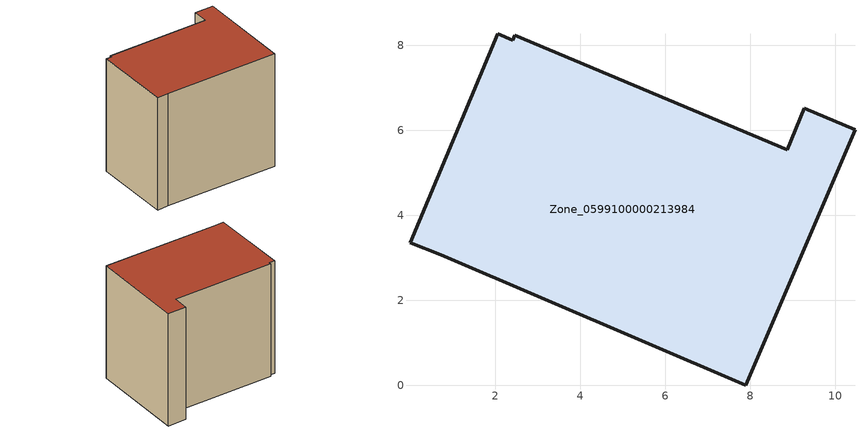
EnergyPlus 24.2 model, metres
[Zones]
Zone_0599100000213984
 floor ground (C_G): 2.42,8.12 2.47,8.23 8.87,5.54 9.28,6.51 10.47,6.01 7.9,0 0.72,3.06 0.01,3.35 2.06,8.27 z0
 wall outside (C_F): 10.47,6.01 9.28,6.51 8.87,5.54 2.47,8.23 2.42,8.12 2.06,8.27 0.01,3.35 0.72,3.06 7.9,0 10.47,6.01 z0:8
 roof outside (C_R): 2.47,8.23 2.42,8.12 2.06,8.27 0.01,3.35 0.72,3.06 7.9,0 10.47,6.01 9.28,6.51 8.87,5.54 z8
[BUILDING]
Pand.0599100000213984: North Axis=0; Terrain=City; Loads Convergence Tolerance Value=0.04; Temperature Convergence Tolerance Value=0.4; Solar Distribution=FullExterior; Maximum Number of Warmup Days=25; Minimum Number of Warmup Days=1
[Site:Location]
Rotterdam.The.Hague.AP_ZH_NLD Design_Conditions: Latitude=51.96; Longitude=4.45; Time Zone=1; Elevation=-4.5
[SITE:GROUNDTEMPERATURE:BUILDINGSURFACE]
18, 18, 18, 18, 18, 18, 18, 18, 18, 18, 18, 18
[MATERIAL] Thermal Absorptance=0.9; Solar Absorptance=0.7; Visible Absorptance=0.7
Name | Roughness | Thickness | Conductivity | Density | Specific Heat
G.TC.1946 | MediumSmooth | 0.15 | 1 | 540 | 1210
F.TC.1946 | Rough | 0.3 | 0.857143 | 1920 | 840
R.TC.1946 | MediumRough | 0.2 | 0.909091 | 1500 | 1000
[CONSTRUCTION]
C_G: G.TC.1946
C_F: F.TC.1946
C_R: R.TC.1946
[ZONE]
Zone_0599100000213984: Type=1; Multiplier=1; Ceiling Height=Autocalculate; Volume=Autocalculate; Floor Area=autocalculate; Part of Total Floor Area=Yes
[ZONEINFILTRATION:DESIGNFLOWRATE]
Infil_Zone_0599100000213984: Zone or ZoneList or Space or SpaceList=Zone_0599100000213984; Schedule=AlwaysOn; Design Flow Rate Calculation Method=Flow/Area; Flow Rate per Floor Area=0.003; Constant Term Coefficient=1; Temperature Term Coefficient=0; Velocity Term Coefficient=0; Velocity Squared Term Coefficient=0
[HVACTEMPLATE:ZONE:IDEALLOADSAIRSYSTEM]
Zone_0599100000213984: Maximum Heating Supply Air Temperature=50; Minimum Cooling Supply Air Temperature=13; Maximum Heating Supply Air Humidity Ratio=0.0156; Minimum Cooling Supply Air Humidity Ratio=0.0077; Heating Limit=NoLimit; Cooling Limit=NoLimit; Dehumidification Control Type=ConstantSensibleHeatRatio; Cooling Sensible Heat Ratio=0.7; Dehumidification Setpoint=60; Humidification Control Type=None; Humidification Setpoint=30; Outdoor Air Method=None; Outdoor Air Flow Rate per Person=0.00944; Outdoor Air Flow Rate per Zone Floor Area=0; Outdoor Air Flow Rate per Zone=0; Demand Controlled Ventilation Type=None; Outdoor Air Economizer Type=NoEconomizer; Heat Recovery Type=None; Sensible Heat Recovery Effectiveness=0.7; Latent Heat Recovery Effectiveness=0.65
[ZONECONTROL:THERMOSTAT]
ThermostatControl_Zone_0599100000213984: Zone or ZoneList=Zone_0599100000213984; Control Type Schedule=DualSetpointControlType; Control 1=Thermostat_Zone_0599100000213984; Temperature Difference Between Cutout And Setpoint=0
[THERMOSTATSETPOINT:DUALSETPOINT]
Thermostat_Zone_0599100000213984: Heating Setpoint Temperature Schedule=HeatingSetpoint_Zone_0599100000213984; Cooling Setpoint Temperature Schedule=CoolingSetpoint_Zone_0599100000213984
[SCHEDULE:COMPACT]
HeatingSetpoint_Zone_0599100000213984: Through: 12/31, For: AllDays, Until: 24:00, 21
CoolingSetpoint_Zone_0599100000213984: Through: 12/31, For: AllDays, Until: 24:00, 24
DualSetpointControlType: Through: 12/31, For: AllDays, Until: 24:00, 4
AlwaysOn: Through: 12/31, For: AllDays, Until: 24:00, 1
